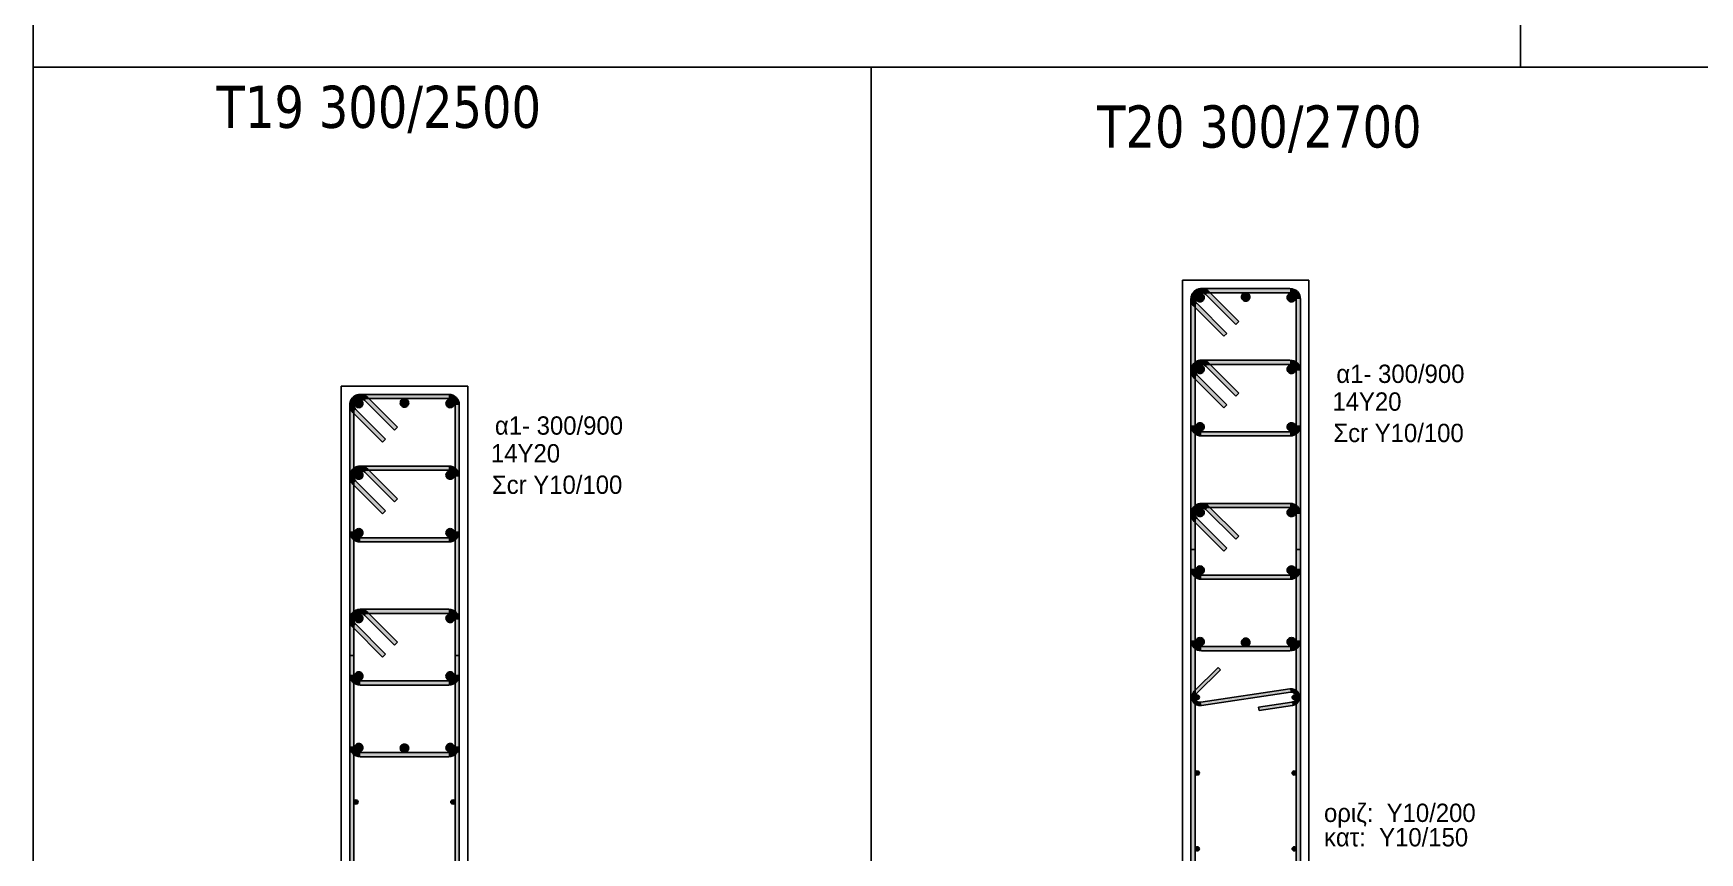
# Model space of a CAD drawing. Header units: millimetres. Extents: x -2171 to 1563, y -1758 to -1505.
# Drawn here: x -587.86 to -568.09, y -1619.91 to -1610.18 of the extents above; entities that cross this region are included whole.
import ezdxf

# ---------------------------------------------------------------- set-up
doc = ezdxf.new("R2010")
doc.units = ezdxf.units.MM
for name, color, linetype in [('-S_TEXT', 3, 'Continuous'), ('Col_Det', 7, 'Continuous'), ('Col_Det_Fill', 7, 'Continuous'), ('Geo_Col_Pro_1', 7, 'Continuous'), ('pinakaki', 153, 'Continuous')]:
    doc.layers.add(name, color=color, linetype=linetype)
doc.styles.add('S1Arl22_b_934_161', font='arial.ttf', dxfattribs={"width": 0.933629, "height": 0.002175})
doc.styles.get("Standard").update_dxf_attribs({"font": 'tahoma.ttf'})

msp = doc.modelspace()

# ---------------------------------------------------------------- hatches: boundary and pattern name
at = {"layer": 'Col_Det_Fill'}
for color, points in [(252, [(-573.9478, -1613.2827), (-573.9125, -1613.2473, 0.6681786), (-574.1259, -1613.3357), (-574.0759, -1613.3357, -0.6681786)]), (252, [(-574.0009, -1613.2607), (-574.0009, -1613.2107, 0.6681786), (-574.0892, -1613.4241), (-574.0539, -1613.3887, -0.6681786)]), (12, [(-574.0185, -1613.268, 0.4142136), (-574.0685, -1613.318, 0.4142136), (-574.0185, -1613.368, 0.4142136), (-573.9685, -1613.318, 0.4142136)]), (252, [(-572.9509, -1613.2607), (-572.9509, -1613.2107), (-574.0009, -1613.2107), (-574.0009, -1613.2607)]), (252, [(-573.5943, -1613.6362), (-573.5589, -1613.6009), (-573.9125, -1613.2473), (-573.9478, -1613.2827)]), (12, [(-573.4759, -1613.2607, 0.4142136), (-573.5259, -1613.3107, 0.4142136), (-573.4759, -1613.3607, 0.4142136), (-573.4259, -1613.3107, 0.4142136)]), (12, [(-572.9332, -1613.268, 0.4142136), (-572.9832, -1613.318, 0.4142136), (-572.9332, -1613.368, 0.4142136), (-572.8832, -1613.318, 0.4142136)]), (252, [(-572.8759, -1613.3357), (-572.8259, -1613.3357, 0.4142136), (-572.9509, -1613.2107), (-572.9509, -1613.2607, -0.4142136)]), (252, [(-574.0759, -1613.3357), (-574.1259, -1613.3357), (-574.1259, -1617.3857), (-574.0759, -1617.3857)]), (252, [(-574.0539, -1613.3887), (-574.0892, -1613.4241), (-573.7357, -1613.7776), (-573.7003, -1613.7423)]), (252, [(-572.8759, -1617.3857), (-572.8259, -1617.3857), (-572.8259, -1613.3357), (-572.8759, -1613.3357)]), (252, [(-573.9478, -1614.1327), (-573.9125, -1614.0973, 0.6681786), (-574.1259, -1614.1857), (-574.0759, -1614.1857, -0.6681786)]), (252, [(-574.0009, -1614.1107), (-574.0009, -1614.0607, 0.6681786), (-574.0892, -1614.2741), (-574.0539, -1614.2387, -0.6681786)]), (252, [(-574.0759, -1614.1857), (-574.1259, -1614.1857), (-574.1259, -1614.8357), (-574.0759, -1614.8357)]), (252, [(-574.0539, -1614.2387), (-574.0892, -1614.2741), (-573.7357, -1614.6276), (-573.7003, -1614.5923)]), (56, [(-574.0185, -1614.118, 0.4142136), (-574.0685, -1614.168, 0.4142136), (-574.0185, -1614.218, 0.4142136), (-573.9685, -1614.168, 0.4142136)]), (252, [(-572.9509, -1614.1107), (-572.9509, -1614.0607), (-574.0009, -1614.0607), (-574.0009, -1614.1107)]), (252, [(-573.5943, -1614.4862), (-573.5589, -1614.4509), (-573.9125, -1614.0973), (-573.9478, -1614.1327)]), (56, [(-572.9332, -1614.118, 0.4142136), (-572.9832, -1614.168, 0.4142136), (-572.9332, -1614.218, 0.4142136), (-572.8832, -1614.168, 0.4142136)]), (252, [(-572.8759, -1614.1857), (-572.8259, -1614.1857, 0.4142136), (-572.9509, -1614.0607), (-572.9509, -1614.1107, -0.4142136)]), (252, [(-572.8759, -1614.8357), (-572.8259, -1614.8357), (-572.8259, -1614.1857), (-572.8759, -1614.1857)]), (252, [(-583.9314, -1614.5395), (-583.8961, -1614.5041, 0.6681786), (-584.1094, -1614.5925), (-584.0594, -1614.5925, -0.6681786)]), (252, [(-583.9844, -1614.5175), (-583.9844, -1614.4675, 0.6681786), (-584.0728, -1614.6809), (-584.0375, -1614.6455, -0.6681786)]), (252, [(-584.0594, -1614.5925), (-584.1094, -1614.5925), (-584.1094, -1618.6425), (-584.0594, -1618.6425)]), (252, [(-584.0375, -1614.6455), (-584.0728, -1614.6809), (-583.7193, -1615.0345), (-583.6839, -1614.9991)]), (12, [(-584.0021, -1614.5248, 0.4142136), (-584.0521, -1614.5748, 0.4142136), (-584.0021, -1614.6248, 0.4142136), (-583.9521, -1614.5748, 0.4142136)]), (252, [(-582.9344, -1614.5175), (-582.9344, -1614.4675), (-583.9844, -1614.4675), (-583.9844, -1614.5175)]), (252, [(-583.5779, -1614.893), (-583.5425, -1614.8577), (-583.8961, -1614.5041), (-583.9314, -1614.5395)]), (12, [(-583.4594, -1614.5175, 0.4142136), (-583.5094, -1614.5675, 0.4142136), (-583.4594, -1614.6175, 0.4142136), (-583.4094, -1614.5675, 0.4142136)]), (12, [(-582.9168, -1614.5248, 0.4142136), (-582.9668, -1614.5748, 0.4142136), (-582.9168, -1614.6248, 0.4142136), (-582.8668, -1614.5748, 0.4142136)]), (252, [(-582.8594, -1614.5925), (-582.8094, -1614.5925, 0.4142136), (-582.9344, -1614.4675), (-582.9344, -1614.5175, -0.4142136)]), (252, [(-582.8594, -1618.6425), (-582.8094, -1618.6425), (-582.8094, -1614.5925), (-582.8594, -1614.5925)]), (252, [(-574.0759, -1614.8357), (-574.1259, -1614.8357, 0.4142136), (-574.0009, -1614.9607), (-574.0009, -1614.9107, -0.4142136)]), (56, [(-574.0185, -1614.8034, 0.4142136), (-574.0685, -1614.8534, 0.4142136), (-574.0185, -1614.9034, 0.4142136), (-573.9685, -1614.8534, 0.4142136)]), (56, [(-572.9332, -1614.8034, 0.4142136), (-572.9832, -1614.8534, 0.4142136), (-572.9332, -1614.9034, 0.4142136), (-572.8832, -1614.8534, 0.4142136)]), (252, [(-572.9509, -1614.9107), (-572.9509, -1614.9607, 0.4142136), (-572.8259, -1614.8357), (-572.8759, -1614.8357, -0.4142136)]), (252, [(-574.0009, -1614.9107), (-574.0009, -1614.9607), (-572.9509, -1614.9607), (-572.9509, -1614.9107)]), (252, [(-583.9314, -1615.3895), (-583.8961, -1615.3541, 0.6681786), (-584.1094, -1615.4425), (-584.0594, -1615.4425, -0.6681786)]), (252, [(-583.9844, -1615.3675), (-583.9844, -1615.3175, 0.6681786), (-584.0728, -1615.5309), (-584.0375, -1615.4955, -0.6681786)]), (252, [(-584.0594, -1615.4425), (-584.1094, -1615.4425), (-584.1094, -1616.0925), (-584.0594, -1616.0925)]), (56, [(-584.0021, -1615.3748, 0.4142136), (-584.0521, -1615.4248, 0.4142136), (-584.0021, -1615.4748, 0.4142136), (-583.9521, -1615.4248, 0.4142136)]), (252, [(-582.9344, -1615.3675), (-582.9344, -1615.3175), (-583.9844, -1615.3175), (-583.9844, -1615.3675)]), (252, [(-583.5779, -1615.743), (-583.5425, -1615.7077), (-583.8961, -1615.3541), (-583.9314, -1615.3895)]), (56, [(-582.9168, -1615.3748, 0.4142136), (-582.9668, -1615.4248, 0.4142136), (-582.9168, -1615.4748, 0.4142136), (-582.8668, -1615.4248, 0.4142136)]), (252, [(-582.8594, -1615.4425), (-582.8094, -1615.4425, 0.4142136), (-582.9344, -1615.3175), (-582.9344, -1615.3675, -0.4142136)]), (252, [(-582.8594, -1616.0925), (-582.8094, -1616.0925), (-582.8094, -1615.4425), (-582.8594, -1615.4425)]), (252, [(-584.0375, -1615.4955), (-584.0728, -1615.5309), (-583.7193, -1615.8845), (-583.6839, -1615.8491)]), (252, [(-573.9478, -1615.8327), (-573.9125, -1615.7973, 0.6681786), (-574.1259, -1615.8857), (-574.0759, -1615.8857, -0.6681786)]), (252, [(-574.0009, -1615.8107), (-574.0009, -1615.7607, 0.6681786), (-574.0892, -1615.9741), (-574.0539, -1615.9387, -0.6681786)]), (56, [(-574.0185, -1615.818, 0.4142136), (-574.0685, -1615.868, 0.4142136), (-574.0185, -1615.918, 0.4142136), (-573.9685, -1615.868, 0.4142136)]), (252, [(-572.9509, -1615.8107), (-572.9509, -1615.7607), (-574.0009, -1615.7607), (-574.0009, -1615.8107)]), (252, [(-573.5943, -1616.1862), (-573.5589, -1616.1509), (-573.9125, -1615.7973), (-573.9478, -1615.8327)]), (56, [(-572.9332, -1615.818, 0.4142136), (-572.9832, -1615.868, 0.4142136), (-572.9332, -1615.918, 0.4142136), (-572.8832, -1615.868, 0.4142136)]), (252, [(-572.8759, -1615.8857), (-572.8259, -1615.8857, 0.4142136), (-572.9509, -1615.7607), (-572.9509, -1615.8107, -0.4142136)]), (252, [(-574.0759, -1615.8857), (-574.1259, -1615.8857), (-574.1259, -1616.5357), (-574.0759, -1616.5357)]), (252, [(-574.0539, -1615.9387), (-574.0892, -1615.9741), (-573.7357, -1616.3276), (-573.7003, -1616.2923)]), (252, [(-572.8759, -1616.5357), (-572.8259, -1616.5357), (-572.8259, -1615.8857), (-572.8759, -1615.8857)]), (252, [(-584.0594, -1616.0925), (-584.1094, -1616.0925, 0.4142136), (-583.9844, -1616.2175), (-583.9844, -1616.1675, -0.4142136)]), (56, [(-584.0021, -1616.0602, 0.4142136), (-584.0521, -1616.1102, 0.4142136), (-584.0021, -1616.1602, 0.4142136), (-583.9521, -1616.1102, 0.4142136)]), (252, [(-583.9844, -1616.1675), (-583.9844, -1616.2175), (-582.9344, -1616.2175), (-582.9344, -1616.1675)]), (56, [(-582.9168, -1616.0602, 0.4142136), (-582.9668, -1616.1102, 0.4142136), (-582.9168, -1616.1602, 0.4142136), (-582.8668, -1616.1102, 0.4142136)]), (252, [(-582.9344, -1616.1675), (-582.9344, -1616.2175, 0.4142136), (-582.8094, -1616.0925), (-582.8594, -1616.0925, -0.4142136)]), (252, [(-574.0759, -1616.3092), (-574.1259, -1616.3092), (-574.1259, -1623.4122), (-574.0759, -1623.4122)]), (252, [(-572.8759, -1623.4122), (-572.8259, -1623.4122), (-572.8259, -1616.3092), (-572.8759, -1616.3092)]), (252, [(-574.0759, -1616.5357), (-574.1259, -1616.5357, 0.4142136), (-574.0009, -1616.6607), (-574.0009, -1616.6107, -0.4142136)]), (56, [(-574.0185, -1616.5034, 0.4142136), (-574.0685, -1616.5534, 0.4142136), (-574.0185, -1616.6034, 0.4142136), (-573.9685, -1616.5534, 0.4142136)]), (252, [(-574.0009, -1616.6107), (-574.0009, -1616.6607), (-572.9509, -1616.6607), (-572.9509, -1616.6107)]), (56, [(-572.9332, -1616.5034, 0.4142136), (-572.9832, -1616.5534, 0.4142136), (-572.9332, -1616.6034, 0.4142136), (-572.8832, -1616.5534, 0.4142136)]), (252, [(-572.9509, -1616.6107), (-572.9509, -1616.6607, 0.4142136), (-572.8259, -1616.5357), (-572.8759, -1616.5357, -0.4142136)]), (252, [(-583.9314, -1617.0895), (-583.8961, -1617.0541, 0.6681786), (-584.1094, -1617.1425), (-584.0594, -1617.1425, -0.6681786)]), (252, [(-583.9844, -1617.0675), (-583.9844, -1617.0175, 0.6681786), (-584.0728, -1617.2309), (-584.0375, -1617.1955, -0.6681786)]), (252, [(-582.9344, -1617.0675), (-582.9344, -1617.0175), (-583.9844, -1617.0175), (-583.9844, -1617.0675)]), (252, [(-582.8594, -1617.1425), (-582.8094, -1617.1425, 0.4142136), (-582.9344, -1617.0175), (-582.9344, -1617.0675, -0.4142136)]), (252, [(-584.0594, -1617.1425), (-584.1094, -1617.1425), (-584.1094, -1617.7925), (-584.0594, -1617.7925)]), (252, [(-584.0375, -1617.1955), (-584.0728, -1617.2309), (-583.7193, -1617.5845), (-583.6839, -1617.5491)]), (56, [(-584.0021, -1617.0748, 0.4142136), (-584.0521, -1617.1248, 0.4142136), (-584.0021, -1617.1748, 0.4142136), (-583.9521, -1617.1248, 0.4142136)]), (252, [(-583.5779, -1617.443), (-583.5425, -1617.4077), (-583.8961, -1617.0541), (-583.9314, -1617.0895)]), (56, [(-582.9168, -1617.0748, 0.4142136), (-582.9668, -1617.1248, 0.4142136), (-582.9168, -1617.1748, 0.4142136), (-582.8668, -1617.1248, 0.4142136)]), (252, [(-582.8594, -1617.7925), (-582.8094, -1617.7925), (-582.8094, -1617.1425), (-582.8594, -1617.1425)]), (252, [(-574.0759, -1617.3857), (-574.1259, -1617.3857, 0.4142136), (-574.0009, -1617.5107), (-574.0009, -1617.4607, -0.4142136)]), (12, [(-574.0185, -1617.3534, 0.4142136), (-574.0685, -1617.4034, 0.4142136), (-574.0185, -1617.4534, 0.4142136), (-573.9685, -1617.4034, 0.4142136)]), (12, [(-573.4759, -1617.3607, 0.4142136), (-573.5259, -1617.4107, 0.4142136), (-573.4759, -1617.4607, 0.4142136), (-573.4259, -1617.4107, 0.4142136)]), (12, [(-572.9332, -1617.3534, 0.4142136), (-572.9832, -1617.4034, 0.4142136), (-572.9332, -1617.4534, 0.4142136), (-572.8832, -1617.4034, 0.4142136)]), (252, [(-572.9509, -1617.4607), (-572.9509, -1617.5107, 0.4142136), (-572.8259, -1617.3857), (-572.8759, -1617.3857, -0.4142136)]), (252, [(-584.0594, -1617.566), (-584.1094, -1617.566), (-584.1094, -1623.669), (-584.0594, -1623.669)]), (252, [(-582.8594, -1623.669), (-582.8094, -1623.669), (-582.8094, -1617.566), (-582.8594, -1617.566)]), (252, [(-574.0009, -1617.4607), (-574.0009, -1617.5107), (-572.9509, -1617.5107), (-572.9509, -1617.4607)]), (252, [(-584.0594, -1617.7925), (-584.1094, -1617.7925, 0.4142136), (-583.9844, -1617.9175), (-583.9844, -1617.8675, -0.4142136)]), (56, [(-584.0021, -1617.7602, 0.4142136), (-584.0521, -1617.8102, 0.4142136), (-584.0021, -1617.8602, 0.4142136), (-583.9521, -1617.8102, 0.4142136)]), (56, [(-582.9168, -1617.7602, 0.4142136), (-582.9668, -1617.8102, 0.4142136), (-582.9168, -1617.8602, 0.4142136), (-582.8668, -1617.8102, 0.4142136)]), (252, [(-582.9344, -1617.8675), (-582.9344, -1617.9175, 0.4142136), (-582.8094, -1617.7925), (-582.8594, -1617.7925, -0.4142136)]), (252, [(-574.0866, -1617.9904), (-574.0583, -1618.0187), (-573.7754, -1617.7358), (-573.8037, -1617.7075)]), (252, [(-583.9844, -1617.8675), (-583.9844, -1617.9175), (-582.9344, -1617.9175), (-582.9344, -1617.8675)]), (252, [(-574.001, -1618.16), (-574.007, -1618.1204, -0.7233449), (-574.0583, -1618.0187), (-574.0866, -1617.9904, 0.7233449)]), (252, [(-572.9447, -1618.0018), (-572.9507, -1617.9622), (-574.007, -1618.1204), (-574.001, -1618.16)]), (252, [(-572.927, -1618.1204), (-572.921, -1618.16, 1), (-572.9507, -1617.9622), (-572.9447, -1618.0018, -1)]), (133, [(-574.0509, -1618.0861, 0.4142136), (-574.0259, -1618.0611, 0.4142136), (-574.0509, -1618.0361, 0.4142136), (-574.0759, -1618.0611, 0.4142136)]), (252, [(-573.3225, -1618.1797), (-573.3166, -1618.2192), (-572.921, -1618.16), (-572.927, -1618.1204)]), (133, [(-572.9009, -1618.0861, 0.4142136), (-572.8759, -1618.0611, 0.4142136), (-572.9009, -1618.0361, 0.4142136), (-572.9259, -1618.0611, 0.4142136)]), (252, [(-584.0594, -1618.6425), (-584.1094, -1618.6425, 0.4142136), (-583.9844, -1618.7675), (-583.9844, -1618.7175, -0.4142136)]), (12, [(-584.0021, -1618.6102, 0.4142136), (-584.0521, -1618.6602, 0.4142136), (-584.0021, -1618.7102, 0.4142136), (-583.9521, -1618.6602, 0.4142136)]), (252, [(-583.9844, -1618.7175), (-583.9844, -1618.7675), (-582.9344, -1618.7675), (-582.9344, -1618.7175)]), (12, [(-583.4595, -1618.6175, 0.4142136), (-583.5095, -1618.6675, 0.4142136), (-583.4595, -1618.7175, 0.4142136), (-583.4095, -1618.6675, 0.4142136)]), (12, [(-582.9168, -1618.6102, 0.4142136), (-582.9668, -1618.6602, 0.4142136), (-582.9168, -1618.7102, 0.4142136), (-582.8668, -1618.6602, 0.4142136)]), (252, [(-582.9344, -1618.7175), (-582.9344, -1618.7675, 0.4142136), (-582.8094, -1618.6425), (-582.8594, -1618.6425, -0.4142136)]), (133, [(-574.0509, -1618.9859, 0.4142136), (-574.0259, -1618.9609, 0.4142136), (-574.0509, -1618.9359, 0.4142136), (-574.0759, -1618.9609, 0.4142136)]), (133, [(-572.9009, -1618.9859, 0.4142136), (-572.8759, -1618.9609, 0.4142136), (-572.9009, -1618.9359, 0.4142136), (-572.9259, -1618.9609, 0.4142136)]), (133, [(-584.0344, -1619.3304, 0.4142136), (-584.0094, -1619.3054, 0.4142136), (-584.0344, -1619.2804, 0.4142136), (-584.0594, -1619.3054, 0.4142136)]), (133, [(-582.8844, -1619.3304, 0.4142136), (-582.8594, -1619.3054, 0.4142136), (-582.8844, -1619.2804, 0.4142136), (-582.9094, -1619.3054, 0.4142136)]), (133, [(-574.0509, -1619.8857, 0.4142136), (-574.0259, -1619.8607, 0.4142136), (-574.0509, -1619.8357, 0.4142136), (-574.0759, -1619.8607, 0.4142136)]), (133, [(-572.9009, -1619.8857, 0.4142136), (-572.8759, -1619.8607, 0.4142136), (-572.9009, -1619.8357, 0.4142136), (-572.9259, -1619.8607, 0.4142136)])]:
    msp.add_hatch(color=color, dxfattribs=at).paths.add_polyline_path(points)

# ---------------------------------------------------------------- linework, layer by layer
at = {"layer": '-S_TEXT', "ltscale": 5}
msp.add_lwpolyline([(-587.864, -1590.2497), (-529.7165, -1590.2497), (-529.7165, -1630.2944), (-587.864, -1630.2944)], close=True, dxfattribs=at)
at = {"layer": 'Col_Det', "color": 7}
for points in [[(-572.7259, -1613.1107), (-574.2259, -1613.1107)], [(-574.2259, -1613.1107), (-574.2259, -1626.6107)], [(-572.9509, -1613.2107), (-574.0009, -1613.2107)], [(-574.0009, -1613.2607), (-572.9509, -1613.2607)], [(-573.5589, -1613.6009), (-573.9125, -1613.2473)], [(-572.7259, -1626.6107), (-572.7259, -1613.1107)], [(-574.1259, -1613.3357), (-574.1259, -1617.3857)], [(-574.0892, -1613.4241), (-573.7357, -1613.7776)], [(-574.0759, -1617.3857), (-574.0759, -1613.3357)], [(-573.7003, -1613.7423), (-574.0539, -1613.3887)], [(-573.9478, -1613.2827), (-573.5943, -1613.6362)], [(-572.8759, -1613.3357), (-572.8759, -1617.3857)], [(-572.8259, -1617.3857), (-572.8259, -1613.3357)], [(-573.5943, -1613.6362), (-573.5589, -1613.6009)], [(-573.7357, -1613.7776), (-573.7003, -1613.7423)], [(-574.1259, -1614.1857), (-574.1259, -1614.8357)], [(-574.0759, -1614.8357), (-574.0759, -1614.1857)], [(-573.7003, -1614.5923), (-574.0539, -1614.2387)], [(-572.9509, -1614.0607), (-574.0009, -1614.0607)], [(-574.0009, -1614.1107), (-572.9509, -1614.1107)], [(-573.9478, -1614.1327), (-573.5943, -1614.4862)], [(-573.5589, -1614.4509), (-573.9125, -1614.0973)], [(-572.8759, -1614.1857), (-572.8759, -1614.8357)], [(-572.8259, -1614.8357), (-572.8259, -1614.1857)], [(-574.0892, -1614.2741), (-573.7357, -1614.6276)], [(-573.5943, -1614.4862), (-573.5589, -1614.4509)], [(-573.7357, -1614.6276), (-573.7003, -1614.5923)], [(-572.9509, -1614.9107), (-574.0009, -1614.9107)], [(-574.0009, -1614.9607), (-572.9509, -1614.9607)], [(-572.9509, -1615.7607), (-574.0009, -1615.7607)], [(-574.0009, -1615.8107), (-572.9509, -1615.8107)], [(-573.9478, -1615.8327), (-573.5943, -1616.1862)], [(-573.5589, -1616.1509), (-573.9125, -1615.7973)], [(-574.1259, -1615.8857), (-574.1259, -1616.5357)], [(-574.0892, -1615.9741), (-573.7357, -1616.3276)], [(-574.0759, -1616.5357), (-574.0759, -1615.8857)], [(-573.7003, -1616.2923), (-574.0539, -1615.9387)], [(-572.8759, -1615.8857), (-572.8759, -1616.5357)], [(-572.8259, -1616.5357), (-572.8259, -1615.8857)], [(-573.5943, -1616.1862), (-573.5589, -1616.1509)], [(-574.0759, -1616.3092), (-574.1259, -1616.3092)], [(-574.1259, -1616.3092), (-574.1259, -1623.4122)], [(-574.0759, -1623.4122), (-574.0759, -1616.3092)], [(-573.7357, -1616.3276), (-573.7003, -1616.2923)], [(-572.8259, -1616.3092), (-572.8759, -1616.3092)], [(-572.8759, -1616.3092), (-572.8759, -1623.4122)], [(-572.8259, -1623.4122), (-572.8259, -1616.3092)], [(-572.9509, -1616.6107), (-574.0009, -1616.6107)], [(-574.0009, -1616.6607), (-572.9509, -1616.6607)], [(-572.9509, -1617.4607), (-574.0009, -1617.4607)], [(-574.0009, -1617.5107), (-572.9509, -1617.5107)], [(-573.8037, -1617.7075), (-574.0866, -1617.9904)], [(-574.0583, -1618.0187), (-573.7754, -1617.7358)], [(-573.7754, -1617.7358), (-573.8037, -1617.7075)], [(-572.9507, -1617.9622), (-574.007, -1618.1204)], [(-574.001, -1618.16), (-572.9447, -1618.0018)], [(-572.927, -1618.1204), (-573.3225, -1618.1797)], [(-573.3225, -1618.1797), (-573.3166, -1618.2192)], [(-573.3166, -1618.2192), (-572.921, -1618.16)]]:
    msp.add_lwpolyline(points, dxfattribs=at)
for points in [[(-573.9125, -1613.2473, 0.6681786), (-574.1259, -1613.3357)], [(-574.0009, -1613.2107, 0.6681786), (-574.0892, -1613.4241)], [(-574.0759, -1613.3357, -0.6681786), (-573.9478, -1613.2827, -0.6681786)], [(-574.0539, -1613.3887, -0.6681786), (-574.0009, -1613.2607, -0.6681786)], [(-574.0185, -1613.268, 0.4142136), (-574.0685, -1613.318, 0.4142136)], [(-573.9685, -1613.318, 0.4142136), (-574.0185, -1613.268, 0.4142136)], [(-573.4759, -1613.2607, 0.4142136), (-573.5259, -1613.3107, 0.4142136)], [(-573.4259, -1613.3107, 0.4142136), (-573.4759, -1613.2607, 0.4142136)], [(-572.9332, -1613.268, 0.4142136), (-572.9832, -1613.318, 0.4142136)], [(-572.8259, -1613.3357, 0.4142136), (-572.9509, -1613.2107)], [(-572.9509, -1613.2607, -0.4142136), (-572.8759, -1613.3357, -0.4142136)], [(-572.8832, -1613.318, 0.4142136), (-572.9332, -1613.268, 0.4142136)], [(-574.0685, -1613.318, 0.4142136), (-574.0185, -1613.368, 0.4142136)], [(-574.0185, -1613.368, 0.4142136), (-573.9685, -1613.318, 0.4142136)], [(-573.5259, -1613.3107, 0.4142136), (-573.4759, -1613.3607, 0.4142136)], [(-573.4759, -1613.3607, 0.4142136), (-573.4259, -1613.3107, 0.4142136)], [(-572.9832, -1613.318, 0.4142136), (-572.9332, -1613.368, 0.4142136)], [(-572.9332, -1613.368, 0.4142136), (-572.8832, -1613.318, 0.4142136)], [(-573.9125, -1614.0973, 0.6681786), (-574.1259, -1614.1857)], [(-574.0009, -1614.0607, 0.6681786), (-574.0892, -1614.2741)], [(-574.0759, -1614.1857, -0.6681786), (-573.9478, -1614.1327, -0.6681786)], [(-574.0539, -1614.2387, -0.6681786), (-574.0009, -1614.1107, -0.6681786)], [(-574.0185, -1614.118, 0.4142136), (-574.0685, -1614.168, 0.4142136)], [(-574.0685, -1614.168, 0.4142136), (-574.0185, -1614.218, 0.4142136)], [(-573.9685, -1614.168, 0.4142136), (-574.0185, -1614.118, 0.4142136)], [(-574.0185, -1614.218, 0.4142136), (-573.9685, -1614.168, 0.4142136)], [(-572.9332, -1614.118, 0.4142136), (-572.9832, -1614.168, 0.4142136)], [(-572.9832, -1614.168, 0.4142136), (-572.9332, -1614.218, 0.4142136)], [(-572.8259, -1614.1857, 0.4142136), (-572.9509, -1614.0607)], [(-572.9509, -1614.1107, -0.4142136), (-572.8759, -1614.1857, -0.4142136)], [(-572.8832, -1614.168, 0.4142136), (-572.9332, -1614.118, 0.4142136)], [(-572.9332, -1614.218, 0.4142136), (-572.8832, -1614.168, 0.4142136)], [(-574.1259, -1614.8357, 0.4142136), (-574.0009, -1614.9607)], [(-574.0009, -1614.9107, -0.4142136), (-574.0759, -1614.8357, -0.4142136)], [(-574.0185, -1614.8034, 0.4142136), (-574.0685, -1614.8534, 0.4142136)], [(-573.9685, -1614.8534, 0.4142136), (-574.0185, -1614.8034, 0.4142136)], [(-572.9332, -1614.8034, 0.4142136), (-572.9832, -1614.8534, 0.4142136)], [(-572.9509, -1614.9607, 0.4142136), (-572.8259, -1614.8357)], [(-572.8759, -1614.8357, -0.4142136), (-572.9509, -1614.9107, -0.4142136)], [(-572.8832, -1614.8534, 0.4142136), (-572.9332, -1614.8034, 0.4142136)], [(-574.0685, -1614.8534, 0.4142136), (-574.0185, -1614.9034, 0.4142136)], [(-574.0185, -1614.9034, 0.4142136), (-573.9685, -1614.8534, 0.4142136)], [(-572.9832, -1614.8534, 0.4142136), (-572.9332, -1614.9034, 0.4142136)], [(-572.9332, -1614.9034, 0.4142136), (-572.8832, -1614.8534, 0.4142136)], [(-573.9125, -1615.7973, 0.6681786), (-574.1259, -1615.8857)], [(-574.0009, -1615.7607, 0.6681786), (-574.0892, -1615.9741)], [(-574.0759, -1615.8857, -0.6681786), (-573.9478, -1615.8327, -0.6681786)], [(-574.0539, -1615.9387, -0.6681786), (-574.0009, -1615.8107, -0.6681786)], [(-574.0185, -1615.818, 0.4142136), (-574.0685, -1615.868, 0.4142136)], [(-573.9685, -1615.868, 0.4142136), (-574.0185, -1615.818, 0.4142136)], [(-572.9332, -1615.818, 0.4142136), (-572.9832, -1615.868, 0.4142136)], [(-572.8259, -1615.8857, 0.4142136), (-572.9509, -1615.7607)], [(-572.9509, -1615.8107, -0.4142136), (-572.8759, -1615.8857, -0.4142136)], [(-572.8832, -1615.868, 0.4142136), (-572.9332, -1615.818, 0.4142136)], [(-574.0685, -1615.868, 0.4142136), (-574.0185, -1615.918, 0.4142136)], [(-574.0185, -1615.918, 0.4142136), (-573.9685, -1615.868, 0.4142136)], [(-572.9832, -1615.868, 0.4142136), (-572.9332, -1615.918, 0.4142136)], [(-572.9332, -1615.918, 0.4142136), (-572.8832, -1615.868, 0.4142136)], [(-574.1259, -1616.5357, 0.4142136), (-574.0009, -1616.6607)], [(-574.0009, -1616.6107, -0.4142136), (-574.0759, -1616.5357, -0.4142136)], [(-574.0185, -1616.5034, 0.4142136), (-574.0685, -1616.5534, 0.4142136)], [(-574.0685, -1616.5534, 0.4142136), (-574.0185, -1616.6034, 0.4142136)], [(-573.9685, -1616.5534, 0.4142136), (-574.0185, -1616.5034, 0.4142136)], [(-574.0185, -1616.6034, 0.4142136), (-573.9685, -1616.5534, 0.4142136)], [(-572.9332, -1616.5034, 0.4142136), (-572.9832, -1616.5534, 0.4142136)], [(-572.9832, -1616.5534, 0.4142136), (-572.9332, -1616.6034, 0.4142136)], [(-572.9509, -1616.6607, 0.4142136), (-572.8259, -1616.5357)], [(-572.8759, -1616.5357, -0.4142136), (-572.9509, -1616.6107, -0.4142136)], [(-572.8832, -1616.5534, 0.4142136), (-572.9332, -1616.5034, 0.4142136)], [(-572.9332, -1616.6034, 0.4142136), (-572.8832, -1616.5534, 0.4142136)], [(-574.1259, -1617.3857, 0.4142136), (-574.0009, -1617.5107)], [(-574.0009, -1617.4607, -0.4142136), (-574.0759, -1617.3857, -0.4142136)], [(-574.0185, -1617.3534, 0.4142136), (-574.0685, -1617.4034, 0.4142136)], [(-574.0685, -1617.4034, 0.4142136), (-574.0185, -1617.4534, 0.4142136)], [(-573.9685, -1617.4034, 0.4142136), (-574.0185, -1617.3534, 0.4142136)], [(-574.0185, -1617.4534, 0.4142136), (-573.9685, -1617.4034, 0.4142136)], [(-573.4759, -1617.3607, 0.4142136), (-573.5259, -1617.4107, 0.4142136)], [(-573.5259, -1617.4107, 0.4142136), (-573.4759, -1617.4607, 0.4142136)], [(-573.4259, -1617.4107, 0.4142136), (-573.4759, -1617.3607, 0.4142136)], [(-573.4759, -1617.4607, 0.4142136), (-573.4259, -1617.4107, 0.4142136)], [(-572.9332, -1617.3534, 0.4142136), (-572.9832, -1617.4034, 0.4142136)], [(-572.9832, -1617.4034, 0.4142136), (-572.9332, -1617.4534, 0.4142136)], [(-572.9509, -1617.5107, 0.4142136), (-572.8259, -1617.3857)], [(-572.8759, -1617.3857, -0.4142136), (-572.9509, -1617.4607, -0.4142136)], [(-572.8832, -1617.4034, 0.4142136), (-572.9332, -1617.3534, 0.4142136)], [(-572.9332, -1617.4534, 0.4142136), (-572.8832, -1617.4034, 0.4142136)], [(-574.0866, -1617.9904, 0.7233449), (-574.001, -1618.16, 0.7233449)], [(-572.921, -1618.16, 1), (-572.9507, -1617.9622)], [(-572.9447, -1618.0018, -1), (-572.927, -1618.1204, -1)], [(-574.007, -1618.1204, -0.7233449), (-574.0583, -1618.0187)], [(-574.0509, -1618.0361, 0.4142136), (-574.0759, -1618.0611, 0.4142136)], [(-574.0759, -1618.0611, 0.4142136), (-574.0509, -1618.0861, 0.4142136)], [(-574.0259, -1618.0611, 0.4142136), (-574.0509, -1618.0361, 0.4142136)], [(-574.0509, -1618.0861, 0.4142136), (-574.0259, -1618.0611, 0.4142136)], [(-572.9009, -1618.0361, 0.4142136), (-572.9259, -1618.0611, 0.4142136)], [(-572.9259, -1618.0611, 0.4142136), (-572.9009, -1618.0861, 0.4142136)], [(-572.8759, -1618.0611, 0.4142136), (-572.9009, -1618.0361, 0.4142136)], [(-572.9009, -1618.0861, 0.4142136), (-572.8759, -1618.0611, 0.4142136)], [(-574.0509, -1618.9359, 0.4142136), (-574.0759, -1618.9609, 0.4142136)], [(-574.0759, -1618.9609, 0.4142136), (-574.0509, -1618.9859, 0.4142136)], [(-574.0259, -1618.9609, 0.4142136), (-574.0509, -1618.9359, 0.4142136)], [(-574.0509, -1618.9859, 0.4142136), (-574.0259, -1618.9609, 0.4142136)], [(-572.9009, -1618.9359, 0.4142136), (-572.9259, -1618.9609, 0.4142136)], [(-572.9259, -1618.9609, 0.4142136), (-572.9009, -1618.9859, 0.4142136)], [(-572.8759, -1618.9609, 0.4142136), (-572.9009, -1618.9359, 0.4142136)], [(-572.9009, -1618.9859, 0.4142136), (-572.8759, -1618.9609, 0.4142136)], [(-574.0509, -1619.8357, 0.4142136), (-574.0759, -1619.8607, 0.4142136)], [(-574.0759, -1619.8607, 0.4142136), (-574.0509, -1619.8857, 0.4142136)], [(-574.0259, -1619.8607, 0.4142136), (-574.0509, -1619.8357, 0.4142136)], [(-574.0509, -1619.8857, 0.4142136), (-574.0259, -1619.8607, 0.4142136)], [(-572.9009, -1619.8357, 0.4142136), (-572.9259, -1619.8607, 0.4142136)], [(-572.9259, -1619.8607, 0.4142136), (-572.9009, -1619.8857, 0.4142136)], [(-572.8759, -1619.8607, 0.4142136), (-572.9009, -1619.8357, 0.4142136)], [(-572.9009, -1619.8857, 0.4142136), (-572.8759, -1619.8607, 0.4142136)]]:
    msp.add_lwpolyline(points, format="xyb", dxfattribs=at)
at = {"layer": 'Col_Det', "color": 7, "elevation": -32.25}
for points in [[(-582.7094, -1614.3675), (-584.2094, -1614.3675)], [(-584.2094, -1614.3675), (-584.2094, -1626.8675)], [(-582.7094, -1626.8675), (-582.7094, -1614.3675)], [(-584.1094, -1614.5925), (-584.1094, -1618.6425)], [(-584.0594, -1618.6425), (-584.0594, -1614.5925)], [(-583.6839, -1614.9991), (-584.0375, -1614.6455)], [(-582.9344, -1614.4675), (-583.9844, -1614.4675)], [(-583.9844, -1614.5175), (-582.9344, -1614.5175)], [(-583.9314, -1614.5395), (-583.5779, -1614.893)], [(-583.5425, -1614.8577), (-583.8961, -1614.5041)], [(-582.8594, -1614.5925), (-582.8594, -1618.6425)], [(-582.8094, -1618.6425), (-582.8094, -1614.5925)], [(-584.0728, -1614.6809), (-583.7193, -1615.0345)], [(-583.7193, -1615.0345), (-583.6839, -1614.9991)], [(-583.5779, -1614.893), (-583.5425, -1614.8577)], [(-584.1094, -1615.4425), (-584.1094, -1616.0925)], [(-584.0594, -1616.0925), (-584.0594, -1615.4425)], [(-582.9344, -1615.3175), (-583.9844, -1615.3175)], [(-583.9844, -1615.3675), (-582.9344, -1615.3675)], [(-583.9314, -1615.3895), (-583.5779, -1615.743)], [(-583.5425, -1615.7077), (-583.8961, -1615.3541)], [(-582.8594, -1615.4425), (-582.8594, -1616.0925)], [(-582.8094, -1616.0925), (-582.8094, -1615.4425)], [(-584.0728, -1615.5309), (-583.7193, -1615.8845)], [(-583.6839, -1615.8491), (-584.0375, -1615.4955)], [(-583.5779, -1615.743), (-583.5425, -1615.7077)], [(-583.7193, -1615.8845), (-583.6839, -1615.8491)], [(-582.9344, -1616.1675), (-583.9844, -1616.1675)], [(-583.9844, -1616.2175), (-582.9344, -1616.2175)], [(-582.9344, -1617.0175), (-583.9844, -1617.0175)], [(-584.1094, -1617.1425), (-584.1094, -1617.7925)], [(-584.0594, -1617.7925), (-584.0594, -1617.1425)], [(-583.6839, -1617.5491), (-584.0375, -1617.1955)], [(-583.9844, -1617.0675), (-582.9344, -1617.0675)], [(-583.9314, -1617.0895), (-583.5779, -1617.443)], [(-583.5425, -1617.4077), (-583.8961, -1617.0541)], [(-582.8594, -1617.1425), (-582.8594, -1617.7925)], [(-582.8094, -1617.7925), (-582.8094, -1617.1425)], [(-584.0728, -1617.2309), (-583.7193, -1617.5845)], [(-583.5779, -1617.443), (-583.5425, -1617.4077)], [(-584.0594, -1617.566), (-584.1094, -1617.566)], [(-584.1094, -1617.566), (-584.1094, -1623.669)], [(-584.0594, -1623.669), (-584.0594, -1617.566)], [(-583.7193, -1617.5845), (-583.6839, -1617.5491)], [(-582.8094, -1617.566), (-582.8594, -1617.566)], [(-582.8594, -1617.566), (-582.8594, -1623.669)], [(-582.8094, -1623.669), (-582.8094, -1617.566)], [(-582.9344, -1617.8675), (-583.9844, -1617.8675)], [(-583.9844, -1617.9175), (-582.9344, -1617.9175)], [(-582.9344, -1618.7175), (-583.9844, -1618.7175)], [(-583.9844, -1618.7675), (-582.9344, -1618.7675)]]:
    msp.add_lwpolyline(points, dxfattribs=at)
for points in [[(-583.8961, -1614.5041, 0.6681786), (-584.1094, -1614.5925)], [(-583.9844, -1614.4675, 0.6681786), (-584.0728, -1614.6809)], [(-584.0594, -1614.5925, -0.6681786), (-583.9314, -1614.5395, -0.6681786)], [(-584.0375, -1614.6455, -0.6681786), (-583.9844, -1614.5175, -0.6681786)], [(-584.0021, -1614.5248, 0.4142136), (-584.0521, -1614.5748, 0.4142136)], [(-584.0521, -1614.5748, 0.4142136), (-584.0021, -1614.6248, 0.4142136)], [(-583.9521, -1614.5748, 0.4142136), (-584.0021, -1614.5248, 0.4142136)], [(-584.0021, -1614.6248, 0.4142136), (-583.9521, -1614.5748, 0.4142136)], [(-583.4594, -1614.5175, 0.4142136), (-583.5094, -1614.5675, 0.4142136)], [(-583.5094, -1614.5675, 0.4142136), (-583.4594, -1614.6175, 0.4142136)], [(-583.4094, -1614.5675, 0.4142136), (-583.4594, -1614.5175, 0.4142136)], [(-583.4594, -1614.6175, 0.4142136), (-583.4094, -1614.5675, 0.4142136)], [(-582.9168, -1614.5248, 0.4142136), (-582.9668, -1614.5748, 0.4142136)], [(-582.9668, -1614.5748, 0.4142136), (-582.9168, -1614.6248, 0.4142136)], [(-582.8094, -1614.5925, 0.4142136), (-582.9344, -1614.4675)], [(-582.9344, -1614.5175, -0.4142136), (-582.8594, -1614.5925, -0.4142136)], [(-582.8668, -1614.5748, 0.4142136), (-582.9168, -1614.5248, 0.4142136)], [(-582.9168, -1614.6248, 0.4142136), (-582.8668, -1614.5748, 0.4142136)], [(-583.8961, -1615.3541, 0.6681786), (-584.1094, -1615.4425)], [(-583.9844, -1615.3175, 0.6681786), (-584.0728, -1615.5309)], [(-584.0594, -1615.4425, -0.6681786), (-583.9314, -1615.3895, -0.6681786)], [(-584.0375, -1615.4955, -0.6681786), (-583.9844, -1615.3675, -0.6681786)], [(-584.0021, -1615.3748, 0.4142136), (-584.0521, -1615.4248, 0.4142136)], [(-584.0521, -1615.4248, 0.4142136), (-584.0021, -1615.4748, 0.4142136)], [(-583.9521, -1615.4248, 0.4142136), (-584.0021, -1615.3748, 0.4142136)], [(-584.0021, -1615.4748, 0.4142136), (-583.9521, -1615.4248, 0.4142136)], [(-582.9168, -1615.3748, 0.4142136), (-582.9668, -1615.4248, 0.4142136)], [(-582.9668, -1615.4248, 0.4142136), (-582.9168, -1615.4748, 0.4142136)], [(-582.8094, -1615.4425, 0.4142136), (-582.9344, -1615.3175)], [(-582.9344, -1615.3675, -0.4142136), (-582.8594, -1615.4425, -0.4142136)], [(-582.8668, -1615.4248, 0.4142136), (-582.9168, -1615.3748, 0.4142136)], [(-582.9168, -1615.4748, 0.4142136), (-582.8668, -1615.4248, 0.4142136)], [(-584.1094, -1616.0925, 0.4142136), (-583.9844, -1616.2175)], [(-583.9844, -1616.1675, -0.4142136), (-584.0594, -1616.0925, -0.4142136)], [(-584.0021, -1616.0602, 0.4142136), (-584.0521, -1616.1102, 0.4142136)], [(-584.0521, -1616.1102, 0.4142136), (-584.0021, -1616.1602, 0.4142136)], [(-583.9521, -1616.1102, 0.4142136), (-584.0021, -1616.0602, 0.4142136)], [(-584.0021, -1616.1602, 0.4142136), (-583.9521, -1616.1102, 0.4142136)], [(-582.9168, -1616.0602, 0.4142136), (-582.9668, -1616.1102, 0.4142136)], [(-582.9668, -1616.1102, 0.4142136), (-582.9168, -1616.1602, 0.4142136)], [(-582.9344, -1616.2175, 0.4142136), (-582.8094, -1616.0925)], [(-582.8594, -1616.0925, -0.4142136), (-582.9344, -1616.1675, -0.4142136)], [(-582.8668, -1616.1102, 0.4142136), (-582.9168, -1616.0602, 0.4142136)], [(-582.9168, -1616.1602, 0.4142136), (-582.8668, -1616.1102, 0.4142136)], [(-583.8961, -1617.0541, 0.6681786), (-584.1094, -1617.1425)], [(-583.9844, -1617.0175, 0.6681786), (-584.0728, -1617.2309)], [(-582.8094, -1617.1425, 0.4142136), (-582.9344, -1617.0175)], [(-584.0594, -1617.1425, -0.6681786), (-583.9314, -1617.0895, -0.6681786)], [(-584.0375, -1617.1955, -0.6681786), (-583.9844, -1617.0675, -0.6681786)], [(-584.0021, -1617.0748, 0.4142136), (-584.0521, -1617.1248, 0.4142136)], [(-584.0521, -1617.1248, 0.4142136), (-584.0021, -1617.1748, 0.4142136)], [(-583.9521, -1617.1248, 0.4142136), (-584.0021, -1617.0748, 0.4142136)], [(-584.0021, -1617.1748, 0.4142136), (-583.9521, -1617.1248, 0.4142136)], [(-582.9168, -1617.0748, 0.4142136), (-582.9668, -1617.1248, 0.4142136)], [(-582.9668, -1617.1248, 0.4142136), (-582.9168, -1617.1748, 0.4142136)], [(-582.9344, -1617.0675, -0.4142136), (-582.8594, -1617.1425, -0.4142136)], [(-582.8668, -1617.1248, 0.4142136), (-582.9168, -1617.0748, 0.4142136)], [(-582.9168, -1617.1748, 0.4142136), (-582.8668, -1617.1248, 0.4142136)], [(-584.1094, -1617.7925, 0.4142136), (-583.9844, -1617.9175)], [(-583.9844, -1617.8675, -0.4142136), (-584.0594, -1617.7925, -0.4142136)], [(-584.0021, -1617.7602, 0.4142136), (-584.0521, -1617.8102, 0.4142136)], [(-584.0521, -1617.8102, 0.4142136), (-584.0021, -1617.8602, 0.4142136)], [(-583.9521, -1617.8102, 0.4142136), (-584.0021, -1617.7602, 0.4142136)], [(-584.0021, -1617.8602, 0.4142136), (-583.9521, -1617.8102, 0.4142136)], [(-582.9168, -1617.7602, 0.4142136), (-582.9668, -1617.8102, 0.4142136)], [(-582.9668, -1617.8102, 0.4142136), (-582.9168, -1617.8602, 0.4142136)], [(-582.9344, -1617.9175, 0.4142136), (-582.8094, -1617.7925)], [(-582.8594, -1617.7925, -0.4142136), (-582.9344, -1617.8675, -0.4142136)], [(-582.8668, -1617.8102, 0.4142136), (-582.9168, -1617.7602, 0.4142136)], [(-582.9168, -1617.8602, 0.4142136), (-582.8668, -1617.8102, 0.4142136)], [(-584.1094, -1618.6425, 0.4142136), (-583.9844, -1618.7675)], [(-583.9844, -1618.7175, -0.4142136), (-584.0594, -1618.6425, -0.4142136)], [(-584.0021, -1618.6102, 0.4142136), (-584.0521, -1618.6602, 0.4142136)], [(-584.0521, -1618.6602, 0.4142136), (-584.0021, -1618.7102, 0.4142136)], [(-583.9521, -1618.6602, 0.4142136), (-584.0021, -1618.6102, 0.4142136)], [(-584.0021, -1618.7102, 0.4142136), (-583.9521, -1618.6602, 0.4142136)], [(-583.4595, -1618.6175, 0.4142136), (-583.5095, -1618.6675, 0.4142136)], [(-583.5095, -1618.6675, 0.4142136), (-583.4595, -1618.7175, 0.4142136)], [(-583.4095, -1618.6675, 0.4142136), (-583.4595, -1618.6175, 0.4142136)], [(-583.4595, -1618.7175, 0.4142136), (-583.4095, -1618.6675, 0.4142136)], [(-582.9168, -1618.6102, 0.4142136), (-582.9668, -1618.6602, 0.4142136)], [(-582.9668, -1618.6602, 0.4142136), (-582.9168, -1618.7102, 0.4142136)], [(-582.9344, -1618.7675, 0.4142136), (-582.8094, -1618.6425)], [(-582.8594, -1618.6425, -0.4142136), (-582.9344, -1618.7175, -0.4142136)], [(-582.8668, -1618.6602, 0.4142136), (-582.9168, -1618.6102, 0.4142136)], [(-582.9168, -1618.7102, 0.4142136), (-582.8668, -1618.6602, 0.4142136)], [(-584.0344, -1619.2804, 0.4142136), (-584.0594, -1619.3054, 0.4142136)], [(-584.0594, -1619.3054, 0.4142136), (-584.0344, -1619.3304, 0.4142136)], [(-584.0094, -1619.3054, 0.4142136), (-584.0344, -1619.2804, 0.4142136)], [(-584.0344, -1619.3304, 0.4142136), (-584.0094, -1619.3054, 0.4142136)], [(-582.8844, -1619.2804, 0.4142136), (-582.9094, -1619.3054, 0.4142136)], [(-582.9094, -1619.3054, 0.4142136), (-582.8844, -1619.3304, 0.4142136)], [(-582.8594, -1619.3054, 0.4142136), (-582.8844, -1619.2804, 0.4142136)], [(-582.8844, -1619.3304, 0.4142136), (-582.8594, -1619.3054, 0.4142136)]]:
    msp.add_lwpolyline(points, format="xyb", dxfattribs=at)
at = {"layer": 'Geo_Col_Pro_1', "color": 4, "linetype": 'Continuous', "ltscale": 0.5}
for p, q in [((-570.2153, -1590.2497), (-570.2153, -1610.5817)), ((-587.864, -1610.5817), (-558.3393, -1610.5817)), ((-577.9199, -1610.5817), (-577.9199, -1630.2944))]:
    msp.add_line(p, q, dxfattribs=at)

# ---------------------------------------------------------------- texts
at = {"layer": 'Col_Det', "color": 7, "style": 'S1Arl22_b_934_161', "width": 0.933629}
for s, p in [(' α1- 300/900', (-572.479, -1614.3311, -14.75)), ('14Y20', (-572.4475, -1614.6607, -14.75)), (' α1- 300/900', (-582.4646, -1614.9452, -14.75)), ('Σcr Y10/100', (-572.4356, -1615.0332, -14.75)), ('14Y20', (-582.4331, -1615.2748, -14.75)), ('Σcr Y10/100', (-582.4213, -1615.6473, -14.75)), ('οριζ:  Y10/200', (-572.5471, -1619.542, -14.75)), ('κατ:  Y10/150', (-572.5471, -1619.832, -14.75))]:
    msp.add_text(s, height=0.2175, dxfattribs=at).set_placement(p)
at = {"layer": 'pinakaki', "color": 1, "width": 0.933629}
for s, p in [('Τ19 300/2500', (-585.6887, -1611.3034)), ('Τ20 300/2700', (-575.2389, -1611.5369))]:
    msp.add_text(s, height=0.5, dxfattribs=at).set_placement(p)

doc.saveas('drawing.dxf')
